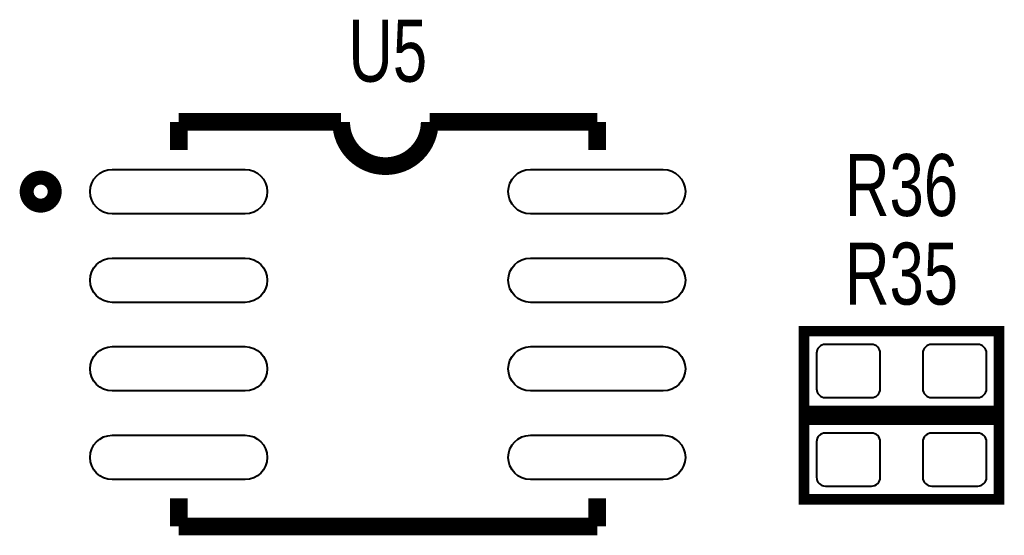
# Model space of a CAD drawing. Extents: x 38 to 5678, y 159 to 4392.
# Drawn here: x 3417 to 3973, y 1797 to 2088 of the extents above; entities that cross this region are included whole.
import ezdxf
from ezdxf.enums import TextEntityAlignment as Align

# ---------------------------------------------------------------- set-up
doc = ezdxf.new("R2010")
doc.units = 0
for name, color, linetype in [('PACKAGE_GEOMETRY_SILKSCREEN_TOP', 3, 'CONTINUOUS'), ('PIN_TOP', 4, 'CONTINUOUS'), ('REF_DES_SILKSCREEN_TOP', 5, 'CONTINUOUS')]:
    doc.layers.add(name, color=color, linetype=linetype)

msp = doc.modelspace()

# ---------------------------------------------------------------- linework, layer by layer
at = {"layer": 'PACKAGE_GEOMETRY_SILKSCREEN_TOP', "const_width": 10}
for points in [[(3507, 2014.85), (3507, 2030.65)], [(3507, 2030.65), (3598.7, 2030.65)], [(3648.7, 2030.65), (3743.2, 2030.65)], [(3743.2, 2014.85), (3743.2, 2030.65)], [(3507, 1802.25), (3507, 1818.05)], [(3743.2, 1802.25), (3743.2, 1818.05)], [(3507, 1802.25), (3743.2, 1802.25)]]:
    msp.add_lwpolyline(points, dxfattribs=at)
msp.add_lwpolyline([(3598.7, 2030.65, 0.999969), (3648.7, 2030.65)], format="xyb", dxfattribs=at)
at = {"layer": 'PACKAGE_GEOMETRY_SILKSCREEN_TOP', "const_width": 7.9}
msp.add_lwpolyline([(3429.1, 1999.15, -1), (3429.1, 1983.35, -1)], format="xyb", close=True, dxfattribs=at)
at = {"layer": 'PACKAGE_GEOMETRY_SILKSCREEN_TOP', "const_width": 6}
for points in [[(3970, 1867.5), (3970, 1912.5), (3860, 1912.5), (3860, 1867.5)], [(3970, 1817.5), (3970, 1862.5), (3860, 1862.5), (3860, 1817.5)]]:
    msp.add_lwpolyline(points, close=True, dxfattribs=at)
at = {"layer": 'PIN_TOP'}
for points in [[(3544.5, 1978.75), (3469.5, 1978.75, -1), (3469.5, 2003.75), (3544.5, 2003.75, -1)], [(3780.5, 1978.75), (3705.5, 1978.75, -1), (3705.5, 2003.75), (3780.5, 2003.75, -1)], [(3544.5, 1928.75), (3469.5, 1928.75, -1), (3469.5, 1953.75), (3544.5, 1953.75, -1)], [(3780.5, 1928.75), (3705.5, 1928.75, -1), (3705.5, 1953.75), (3780.5, 1953.75, -1)], [(3544.5, 1878.75), (3469.5, 1878.75, -1), (3469.5, 1903.75), (3544.5, 1903.75, -1)], [(3780.5, 1878.75), (3705.5, 1878.75, -1), (3705.5, 1903.75), (3780.5, 1903.75, -1)], [(3898, 1905), (3872, 1905, 0.414214), (3867, 1900), (3867, 1880, 0.414214), (3872, 1875), (3898, 1875, 0.414214), (3903, 1880), (3903, 1900, 0.414214)], [(3958, 1905), (3932, 1905, 0.414214), (3927, 1900), (3927, 1880, 0.414214), (3932, 1875), (3958, 1875, 0.414214), (3963, 1880), (3963, 1900, 0.414214)], [(3544.5, 1828.75), (3469.5, 1828.75, -1), (3469.5, 1853.75), (3544.5, 1853.75, -1)], [(3780.5, 1828.75), (3705.5, 1828.75, -1), (3705.5, 1853.75), (3780.5, 1853.75, -1)], [(3898, 1855), (3872, 1855, 0.414214), (3867, 1850), (3867, 1830, 0.414214), (3872, 1825), (3898, 1825, 0.414214), (3903, 1830), (3903, 1850, 0.414214)], [(3958, 1855), (3932, 1855, 0.414214), (3927, 1850), (3927, 1830, 0.414214), (3932, 1825), (3958, 1825, 0.414214), (3963, 1830), (3963, 1850, 0.414214)]]:
    msp.add_lwpolyline(points, format="xyb", close=True, dxfattribs=at)

# ---------------------------------------------------------------- texts
at = {"layer": 'REF_DES_SILKSCREEN_TOP', "width": 0.742857}
for s, p in [('U5', (3625, 2053.33)), ('R36', (3915, 1977.5)), ('R35', (3915, 1927.5))]:
    msp.add_text(s, height=35, dxfattribs=at).set_placement(p, align=Align.CENTER)

doc.saveas('drawing.dxf')
